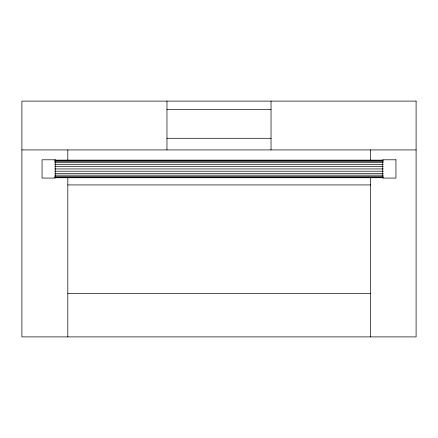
<?xml version="1.0" encoding="UTF-8"?>
<svg xmlns="http://www.w3.org/2000/svg" width="438" height="438" viewBox="0 0 438 438"><rect width="100%" height="100%" fill="white"/><g stroke="black" fill="none" stroke-linecap="round" stroke-linejoin="round"><path stroke-width="0.66" d="M166.96 109.412L271.04 109.412M166.96 138.288L271.04 138.288M21.9 149.922L416.1 149.922M54.783 160.127L383.217 160.127M54.783 160.428L383.217 160.428M54.783 161.31L383.217 161.31M54.783 162.706L383.217 162.706M54.783 164.529L383.217 164.529M54.783 166.654L383.217 166.654M54.783 168.931L383.217 168.931M54.783 171.209L383.217 171.209M54.783 173.333L383.217 173.333M54.783 175.156L383.217 175.156M54.783 176.558L383.217 176.558M54.783 177.434L383.217 177.434M54.783 177.735L383.217 177.735M67.813 184.929L370.603 184.929M67.813 293.476L370.603 293.476M370.603 149.922L370.603 160.845M370.603 177.527L370.603 336.899M271.04 101.101L271.04 149.922M166.96 101.101L166.96 149.922M67.813 149.922L67.813 160.845M67.813 177.527L67.813 336.899M416.1 101.101L21.9 101.101L21.9 336.899L416.1 336.899L416.1 101.101M55.243 159.793L42.053 159.793L42.053 178.074L55.243 178.074L55.243 159.793M395.947 159.793L382.757 159.793L382.757 178.074L395.947 178.074L395.947 159.793"/></g></svg>
